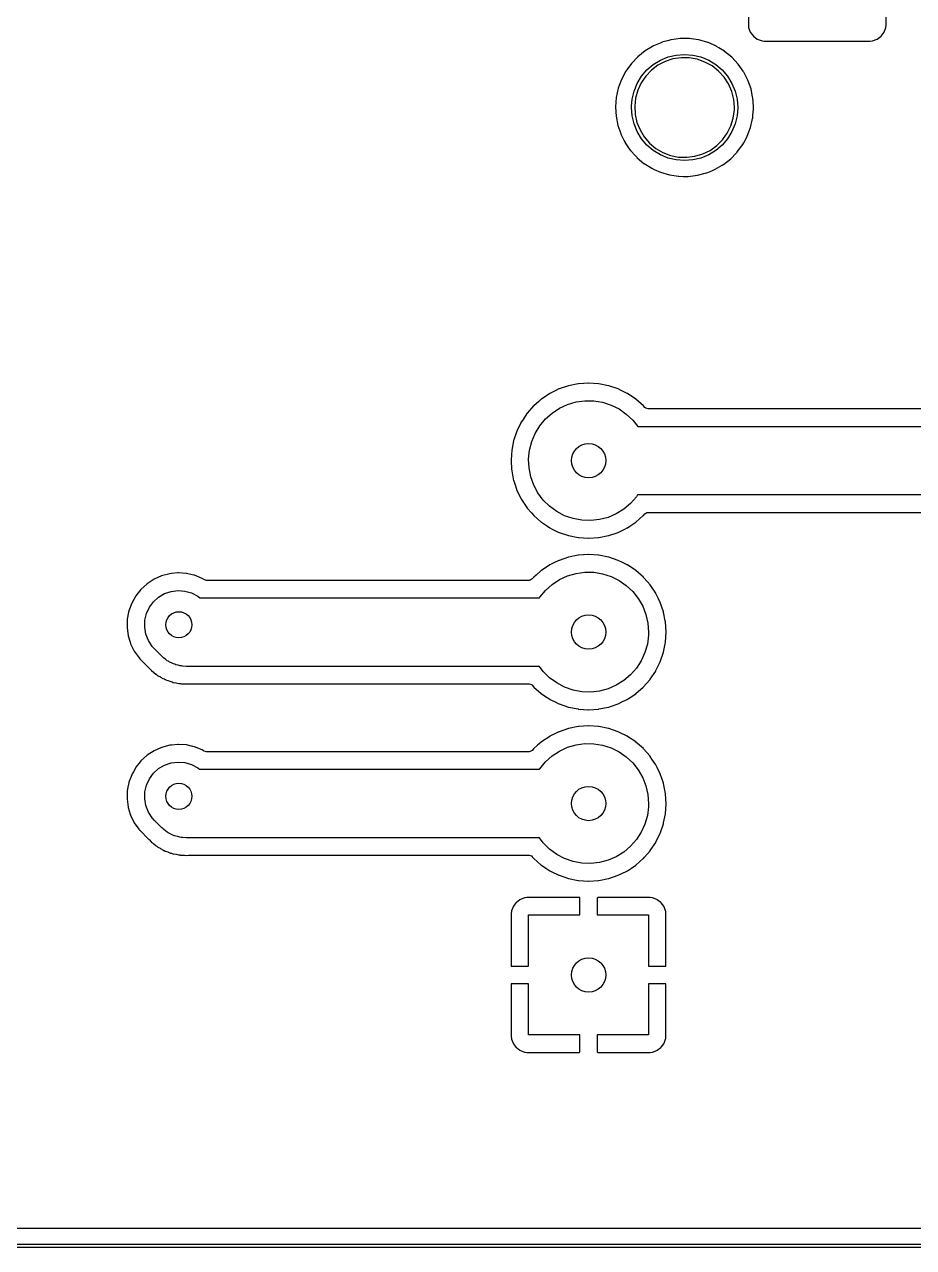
# Model space of a CAD drawing. Extents: x 71 to 221, y -163 to -63.
# Drawn here: x 96.59 to 122.53, y -163.05 to -127.38 of the extents above; entities that cross this region are included whole.
import ezdxf

# ---------------------------------------------------------------- set-up
doc = ezdxf.new("R2010")
doc.units = 0
doc.layers.add('BLACK', color=7, linetype='CONTINUOUS')

msp = doc.modelspace()

# ---------------------------------------------------------------- linework, layer by layer
at = {"layer": 'BLACK', "linetype": 'CONTINUOUS'}
for p, q in [((117.712, -125.598), (117.712, -127.402)), ((121.728, -127.402), (121.728, -125.598)), ((117.712, -127.402), (117.718, -127.464)), ((117.718, -127.464), (117.769, -127.601)), ((117.769, -127.601), (117.857, -127.717)), ((121.583, -127.717), (121.671, -127.601)), ((121.671, -127.601), (121.722, -127.464)), ((121.722, -127.464), (121.728, -127.402)), ((114.916, -128.018), (114.705, -128.145)), ((114.936, -128.006), (114.916, -128.018)), ((114.94, -128.005), (114.936, -128.006)), ((115.184, -127.9), (114.94, -128.005)), ((114.94, -128.005), (114.94, -128.005)), ((115.188, -127.899), (115.184, -127.9)), ((115.395, -127.842), (115.188, -127.899)), ((115.448, -127.828), (115.395, -127.842)), ((115.452, -127.827), (115.448, -127.828)), ((115.448, -127.828), (115.448, -127.828)), ((115.6, -127.807), (115.452, -127.827)), ((115.719, -127.791), (115.6, -127.807)), ((115.724, -127.791), (115.719, -127.791)), ((115.719, -127.791), (115.719, -127.791)), ((115.728, -127.791), (115.724, -127.791)), ((115.854, -127.791), (115.728, -127.791)), ((115.728, -127.791), (115.728, -127.791)), ((115.997, -127.792), (115.854, -127.791)), ((116.047, -127.799), (115.997, -127.792)), ((116.264, -127.83), (116.047, -127.799)), ((116.269, -127.831), (116.264, -127.83)), ((116.264, -127.83), (116.264, -127.83)), ((116.532, -127.906), (116.269, -127.831)), ((116.536, -127.908), (116.532, -127.906)), ((116.779, -128.014), (116.536, -127.908)), ((116.536, -127.908), (116.536, -127.908)), ((116.783, -128.016), (116.779, -128.014)), ((116.786, -128.018), (116.783, -128.016)), ((116.852, -128.058), (116.786, -128.018)), ((116.786, -128.018), (116.786, -128.018)), ((117.016, -128.159), (116.852, -128.058)), ((117.857, -127.717), (117.973, -127.805)), ((117.973, -127.805), (118.11, -127.856)), ((118.11, -127.856), (118.172, -127.862)), ((118.172, -127.862), (121.268, -127.862)), ((121.268, -127.862), (121.33, -127.856)), ((121.33, -127.856), (121.467, -127.805)), ((121.467, -127.805), (121.583, -127.717)), ((114.487, -128.318), (114.299, -128.517)), ((114.701, -128.147), (114.487, -128.318)), ((114.705, -128.145), (114.701, -128.147)), ((114.705, -128.145), (114.705, -128.145)), ((114.939, -128.546), (115.146, -128.419)), ((115.146, -128.419), (115.371, -128.326)), ((115.513, -128.385), (115.286, -128.459)), ((115.371, -128.326), (115.608, -128.269)), ((115.749, -128.349), (115.513, -128.385)), ((115.608, -128.269), (115.85, -128.25)), ((115.987, -128.351), (115.749, -128.349)), ((115.85, -128.25), (116.092, -128.269)), ((116.222, -128.393), (115.987, -128.351)), ((116.092, -128.269), (116.329, -128.326)), ((116.446, -128.473), (116.222, -128.393)), ((116.329, -128.326), (116.554, -128.419)), ((116.554, -128.419), (116.761, -128.546)), ((117.02, -128.162), (117.016, -128.159)), ((117.225, -128.33), (117.02, -128.162)), ((117.228, -128.332), (117.225, -128.33)), ((117.225, -128.33), (117.225, -128.33)), ((117.415, -128.533), (117.228, -128.332)), ((114.139, -128.739), (114.011, -128.981)), ((114.299, -128.517), (114.139, -128.739)), ((114.596, -128.889), (114.754, -128.704)), ((114.884, -128.712), (114.719, -128.884)), ((114.754, -128.704), (114.939, -128.546)), ((115.075, -128.569), (114.884, -128.712)), ((115.286, -128.459), (115.075, -128.569)), ((116.655, -128.588), (116.446, -128.473)), ((116.842, -128.736), (116.655, -128.588)), ((116.761, -128.546), (116.946, -128.704)), ((117.003, -128.912), (116.842, -128.736)), ((116.946, -128.704), (117.104, -128.889)), ((117.417, -128.537), (117.415, -128.533)), ((117.562, -128.743), (117.417, -128.537)), ((117.572, -128.757), (117.562, -128.743)), ((117.574, -128.761), (117.572, -128.757)), ((117.581, -128.774), (117.574, -128.761)), ((117.574, -128.761), (117.574, -128.761)), ((117.698, -129), (117.581, -128.774)), ((114.009, -128.985), (113.946, -129.159)), ((114.011, -128.981), (114.009, -128.985)), ((114.009, -128.985), (114.009, -128.985)), ((114.376, -129.321), (114.469, -129.096)), ((114.469, -129.096), (114.596, -128.889)), ((114.585, -129.081), (114.485, -129.298)), ((114.719, -128.884), (114.585, -129.081)), ((117.132, -129.112), (117.003, -128.912)), ((117.104, -128.889), (117.231, -129.096)), ((117.227, -129.331), (117.132, -129.112)), ((117.231, -129.096), (117.324, -129.321)), ((117.789, -129.259), (117.698, -129)), ((113.917, -129.238), (113.858, -129.506)), ((113.946, -129.159), (113.917, -129.238)), ((114.319, -129.558), (114.376, -129.321)), ((114.485, -129.298), (114.421, -129.527)), ((117.285, -129.562), (117.227, -129.331)), ((117.324, -129.321), (117.381, -129.558)), ((117.79, -129.263), (117.789, -129.259)), ((117.836, -129.485), (117.79, -129.263)), ((117.845, -129.527), (117.836, -129.485)), ((113.858, -129.506), (113.837, -129.779)), ((113.837, -129.779), (113.837, -129.786)), ((113.837, -129.786), (113.853, -130.052)), ((114.3, -129.8), (114.303, -129.764)), ((114.319, -130.042), (114.3, -129.8)), ((114.303, -129.764), (114.319, -129.558)), ((114.421, -129.527), (114.395, -129.764)), ((114.395, -129.764), (114.409, -130.002)), ((117.305, -129.8), (117.285, -129.562)), ((117.303, -129.871), (117.305, -129.8)), ((117.381, -129.558), (117.4, -129.8)), ((117.4, -129.8), (117.381, -130.042)), ((117.845, -129.531), (117.845, -129.527)), ((117.851, -129.616), (117.845, -129.531)), ((117.845, -129.531), (117.845, -129.531)), ((117.847, -130.02), (117.863, -129.845)), ((117.863, -129.8), (117.851, -129.616)), ((117.863, -129.842), (117.863, -129.8)), ((117.863, -129.845), (117.863, -129.842)), ((117.863, -129.845), (117.863, -129.845)), ((113.853, -130.052), (113.905, -130.321)), ((114.376, -130.279), (114.319, -130.042)), ((114.409, -130.002), (114.462, -130.235)), ((117.203, -130.336), (117.272, -130.107)), ((117.272, -130.107), (117.303, -129.871)), ((117.381, -130.042), (117.324, -130.279)), ((117.777, -130.382), (117.825, -130.171)), ((117.825, -130.171), (117.837, -130.119)), ((117.837, -130.119), (117.838, -130.115)), ((117.837, -130.119), (117.837, -130.119)), ((117.838, -130.115), (117.847, -130.02)), ((113.905, -130.321), (113.907, -130.325)), ((113.907, -130.325), (113.907, -130.325)), ((113.907, -130.325), (113.987, -130.559)), ((113.987, -130.559), (113.994, -130.58)), ((114.469, -130.504), (114.376, -130.279)), ((114.462, -130.235), (114.551, -130.456)), ((114.596, -130.711), (114.469, -130.504)), ((114.551, -130.456), (114.676, -130.659)), ((116.958, -130.743), (117.097, -130.549)), ((117.097, -130.549), (117.203, -130.336)), ((117.231, -130.504), (117.104, -130.711)), ((117.324, -130.279), (117.231, -130.504)), ((117.68, -130.638), (117.777, -130.382)), ((113.994, -130.58), (114.042, -130.675)), ((114.042, -130.675), (114.093, -130.776)), ((114.093, -130.776), (114.117, -130.825)), ((114.117, -130.825), (114.12, -130.828)), ((114.12, -130.828), (114.12, -130.828)), ((114.12, -130.828), (114.238, -131.001)), ((114.754, -130.896), (114.596, -130.711)), ((114.676, -130.659), (114.832, -130.84)), ((114.939, -131.054), (114.754, -130.896)), ((114.832, -130.84), (115.015, -130.992)), ((116.595, -131.05), (116.789, -130.911)), ((116.946, -130.896), (116.761, -131.054)), ((116.789, -130.911), (116.958, -130.743)), ((117.104, -130.711), (116.946, -130.896)), ((117.39, -131.096), (117.547, -130.882)), ((117.547, -130.882), (117.55, -130.879)), ((117.55, -130.879), (117.577, -130.828)), ((117.577, -130.828), (117.678, -130.642)), ((117.678, -130.642), (117.68, -130.638)), ((117.678, -130.642), (117.678, -130.642)), ((114.238, -131.001), (114.272, -131.05)), ((114.272, -131.05), (114.275, -131.054)), ((114.275, -131.054), (114.275, -131.054)), ((114.275, -131.054), (114.418, -131.211)), ((114.418, -131.211), (114.457, -131.253)), ((114.457, -131.253), (114.46, -131.256)), ((114.46, -131.256), (114.46, -131.256)), ((114.46, -131.256), (114.539, -131.322)), ((115.146, -131.181), (114.939, -131.054)), ((115.015, -130.992), (115.221, -131.112)), ((115.371, -131.274), (115.146, -131.181)), ((115.221, -131.112), (115.444, -131.197)), ((115.444, -131.197), (115.678, -131.245)), ((115.678, -131.245), (115.916, -131.253)), ((115.916, -131.253), (116.153, -131.223)), ((116.153, -131.223), (116.381, -131.155)), ((116.554, -131.181), (116.329, -131.274)), ((116.381, -131.155), (116.595, -131.05)), ((116.761, -131.054), (116.554, -131.181)), ((117.2, -131.293), (117.357, -131.131)), ((117.357, -131.131), (117.388, -131.099)), ((117.388, -131.099), (117.39, -131.096)), ((117.39, -131.096), (117.39, -131.096)), ((114.539, -131.322), (114.667, -131.429)), ((114.667, -131.429), (114.67, -131.431)), ((114.67, -131.431), (114.895, -131.572)), ((114.895, -131.572), (114.895, -131.572)), ((114.895, -131.572), (114.899, -131.574)), ((114.899, -131.574), (114.967, -131.605)), ((114.967, -131.605), (115.144, -131.685)), ((115.608, -131.331), (115.371, -131.274)), ((115.85, -131.35), (115.608, -131.331)), ((116.092, -131.331), (115.85, -131.35)), ((116.329, -131.274), (116.092, -131.331)), ((116.65, -131.643), (116.745, -131.603)), ((116.745, -131.603), (116.951, -131.483)), ((116.951, -131.483), (116.978, -131.467)), ((116.978, -131.467), (116.982, -131.465)), ((116.978, -131.467), (116.978, -131.467)), ((116.982, -131.465), (117.197, -131.296)), ((117.197, -131.296), (117.2, -131.293)), ((115.144, -131.685), (115.144, -131.685)), ((115.144, -131.685), (115.148, -131.687)), ((115.148, -131.687), (115.152, -131.688)), ((115.152, -131.688), (115.152, -131.688)), ((115.152, -131.688), (115.407, -131.763)), ((115.407, -131.763), (115.407, -131.763)), ((115.407, -131.763), (115.411, -131.765)), ((115.411, -131.765), (115.415, -131.765)), ((115.415, -131.765), (115.415, -131.765)), ((115.415, -131.765), (115.677, -131.805)), ((115.677, -131.805), (115.677, -131.805)), ((115.677, -131.805), (115.682, -131.806)), ((115.682, -131.806), (115.821, -131.808)), ((115.821, -131.808), (115.951, -131.81)), ((115.951, -131.81), (115.951, -131.81)), ((115.951, -131.81), (115.955, -131.81)), ((115.955, -131.81), (116.227, -131.778)), ((116.227, -131.778), (116.492, -131.708)), ((116.492, -131.708), (116.496, -131.706)), ((116.496, -131.706), (116.65, -131.643)), ((116.496, -131.706), (116.496, -131.706)), ((112.184, -138.009), (112.097, -138.052)), ((112.188, -138.008), (112.184, -138.009)), ((112.46, -137.915), (112.188, -138.008)), ((112.464, -137.914), (112.46, -137.915)), ((112.46, -137.915), (112.46, -137.915)), ((112.468, -137.913), (112.464, -137.914)), ((112.751, -137.857), (112.468, -137.913)), ((112.468, -137.913), (112.468, -137.913)), ((112.755, -137.856), (112.751, -137.857)), ((112.751, -137.857), (112.751, -137.857)), ((112.759, -137.856), (112.755, -137.856)), ((113.046, -137.837), (112.759, -137.856)), ((112.759, -137.856), (112.759, -137.856)), ((113.05, -137.837), (113.046, -137.837)), ((113.054, -137.837), (113.05, -137.837)), ((113.341, -137.856), (113.054, -137.837)), ((113.345, -137.856), (113.341, -137.856)), ((113.341, -137.856), (113.341, -137.856)), ((113.349, -137.857), (113.345, -137.856)), ((113.632, -137.913), (113.349, -137.857)), ((113.349, -137.857), (113.349, -137.857)), ((113.636, -137.914), (113.632, -137.913)), ((113.632, -137.913), (113.632, -137.913)), ((113.64, -137.915), (113.636, -137.914)), ((113.912, -138.008), (113.64, -137.915)), ((113.64, -137.915), (113.64, -137.915)), ((113.916, -138.009), (113.912, -138.008)), ((114.003, -138.052), (113.916, -138.009)), ((111.596, -138.371), (111.45, -138.5)), ((111.669, -138.307), (111.596, -138.371)), ((111.672, -138.304), (111.669, -138.307)), ((111.669, -138.307), (111.669, -138.307)), ((111.676, -138.302), (111.672, -138.304)), ((111.915, -138.142), (111.676, -138.302)), ((111.676, -138.302), (111.676, -138.302)), ((111.918, -138.14), (111.915, -138.142)), ((111.922, -138.138), (111.918, -138.14)), ((112.097, -138.052), (111.922, -138.138)), ((111.922, -138.138), (111.922, -138.138)), ((112.437, -138.461), (112.686, -138.388)), ((112.686, -138.388), (112.943, -138.353)), ((112.943, -138.353), (113.203, -138.357)), ((113.203, -138.357), (113.459, -138.398)), ((113.459, -138.398), (113.706, -138.477)), ((114.178, -138.138), (114.003, -138.052)), ((114.182, -138.14), (114.178, -138.138)), ((114.178, -138.138), (114.178, -138.138)), ((114.185, -138.142), (114.182, -138.14)), ((114.424, -138.302), (114.185, -138.142)), ((114.428, -138.304), (114.424, -138.302)), ((114.424, -138.302), (114.424, -138.302)), ((114.431, -138.307), (114.428, -138.304)), ((114.504, -138.371), (114.431, -138.307)), ((114.431, -138.307), (114.431, -138.307)), ((114.65, -138.5), (114.504, -138.371)), ((111.252, -138.726), (111.137, -138.898)), ((111.254, -138.722), (111.252, -138.726)), ((111.252, -138.726), (111.252, -138.726)), ((111.257, -138.719), (111.254, -138.722)), ((111.447, -138.503), (111.257, -138.719)), ((111.257, -138.719), (111.257, -138.719)), ((111.45, -138.5), (111.447, -138.503)), ((111.791, -138.884), (111.985, -138.712)), ((111.985, -138.712), (112.202, -138.569)), ((112.202, -138.569), (112.437, -138.461)), ((113.706, -138.477), (113.938, -138.592)), ((113.938, -138.592), (114.151, -138.74)), ((114.151, -138.74), (114.34, -138.918)), ((114.653, -138.503), (114.65, -138.5)), ((114.693, -138.549), (114.653, -138.503)), ((114.653, -138.503), (114.653, -138.503)), ((114.72, -138.571), (114.693, -138.549)), ((114.788, -138.591), (114.72, -138.571)), ((123.743, -138.591), (114.788, -138.591)), ((111.06, -139.028), (110.959, -139.234)), ((111.088, -138.972), (111.06, -139.028)), ((111.09, -138.968), (111.088, -138.972)), ((111.088, -138.972), (111.088, -138.972)), ((111.137, -138.898), (111.09, -138.968)), ((111.491, -139.306), (111.625, -139.084)), ((111.625, -139.084), (111.791, -138.884)), ((114.34, -138.918), (114.484, -139.1)), ((114.484, -139.1), (123.847, -139.1)), ((110.958, -139.238), (110.871, -139.492)), ((110.959, -139.234), (110.958, -139.238)), ((110.958, -139.238), (110.958, -139.238)), ((111.39, -139.545), (111.491, -139.306)), ((110.806, -139.809), (110.799, -139.908)), ((110.82, -139.733), (110.806, -139.805)), ((110.806, -139.805), (110.806, -139.809)), ((110.806, -139.809), (110.806, -139.809)), ((110.863, -139.518), (110.82, -139.733)), ((110.864, -139.514), (110.863, -139.518)), ((110.863, -139.518), (110.863, -139.518)), ((110.871, -139.492), (110.864, -139.514)), ((111.301, -140.054), (111.327, -139.796)), ((111.327, -139.796), (111.39, -139.545)), ((110.799, -139.908), (110.787, -140.1)), ((110.787, -140.1), (110.787, -140.104)), ((110.787, -140.104), (110.803, -140.353)), ((111.313, -140.313), (111.301, -140.054)), ((110.803, -140.353), (110.806, -140.395)), ((110.806, -140.395), (110.807, -140.399)), ((110.807, -140.399), (110.807, -140.399)), ((110.807, -140.399), (110.852, -140.627)), ((111.364, -140.568), (111.313, -140.313)), ((110.852, -140.627), (110.864, -140.686)), ((110.864, -140.686), (110.865, -140.69)), ((110.865, -140.69), (110.865, -140.69)), ((110.865, -140.69), (110.915, -140.837)), ((110.915, -140.837), (110.959, -140.966)), ((111.451, -140.812), (111.364, -140.568)), ((111.574, -141.04), (111.451, -140.812)), ((110.959, -140.966), (110.961, -140.97)), ((110.961, -140.97), (111.081, -141.213)), ((111.081, -141.213), (111.09, -141.232)), ((111.09, -141.232), (111.092, -141.235)), ((111.092, -141.235), (111.247, -141.467)), ((111.729, -141.248), (111.574, -141.04)), ((111.913, -141.431), (111.729, -141.248)), ((114.448, -141.153), (114.277, -141.348)), ((114.482, -141.1), (114.448, -141.153)), ((124.1, -141.1), (114.482, -141.1)), ((111.247, -141.467), (111.254, -141.478)), ((111.254, -141.478), (111.257, -141.481)), ((111.257, -141.481), (111.257, -141.481)), ((111.257, -141.481), (111.38, -141.621)), ((112.123, -141.584), (111.913, -141.431)), ((112.352, -141.705), (112.123, -141.584)), ((114.079, -141.516), (113.858, -141.652)), ((114.277, -141.348), (114.079, -141.516)), ((114.693, -141.651), (114.753, -141.613)), ((114.753, -141.613), (114.788, -141.608)), ((114.788, -141.608), (124.076, -141.608)), ((111.38, -141.621), (111.45, -141.7)), ((111.45, -141.7), (111.453, -141.703)), ((111.453, -141.703), (111.669, -141.893)), ((111.669, -141.893), (111.669, -141.893)), ((111.669, -141.893), (111.672, -141.896)), ((111.672, -141.896), (111.676, -141.898)), ((111.676, -141.898), (111.676, -141.898)), ((111.676, -141.898), (111.848, -142.013)), ((112.597, -141.79), (112.352, -141.705)), ((112.852, -141.839), (112.597, -141.79)), ((113.111, -141.849), (112.852, -141.839)), ((113.369, -141.821), (113.111, -141.849)), ((113.62, -141.755), (113.369, -141.821)), ((113.858, -141.652), (113.62, -141.755)), ((114.252, -142.013), (114.424, -141.898)), ((114.424, -141.898), (114.428, -141.896)), ((114.424, -141.898), (114.424, -141.898)), ((114.428, -141.896), (114.431, -141.893)), ((114.431, -141.893), (114.647, -141.703)), ((114.431, -141.893), (114.431, -141.893)), ((114.647, -141.703), (114.65, -141.7)), ((114.65, -141.7), (114.653, -141.697)), ((114.653, -141.697), (114.693, -141.651)), ((114.653, -141.697), (114.653, -141.697)), ((111.848, -142.013), (111.918, -142.06)), ((111.918, -142.06), (111.922, -142.062)), ((111.922, -142.062), (111.922, -142.062)), ((111.922, -142.062), (111.991, -142.096)), ((111.991, -142.096), (112.184, -142.191)), ((112.184, -142.191), (112.188, -142.192)), ((112.188, -142.192), (112.188, -142.192)), ((112.188, -142.192), (112.46, -142.285)), ((112.46, -142.285), (112.46, -142.285)), ((112.46, -142.285), (112.464, -142.286)), ((112.464, -142.286), (112.468, -142.287)), ((112.468, -142.287), (112.468, -142.287)), ((112.468, -142.287), (112.751, -142.343)), ((113.349, -142.343), (113.632, -142.287)), ((113.632, -142.287), (113.636, -142.286)), ((113.632, -142.287), (113.632, -142.287)), ((113.636, -142.286), (113.64, -142.285)), ((113.64, -142.285), (113.912, -142.192)), ((113.64, -142.285), (113.64, -142.285)), ((113.912, -142.192), (113.916, -142.191)), ((113.912, -142.192), (113.912, -142.192)), ((113.916, -142.191), (114.109, -142.096)), ((114.109, -142.096), (114.178, -142.062)), ((114.178, -142.062), (114.182, -142.06)), ((114.178, -142.062), (114.178, -142.062)), ((114.182, -142.06), (114.252, -142.013)), ((112.751, -142.343), (112.751, -142.343)), ((112.751, -142.343), (112.755, -142.344)), ((112.755, -142.344), (112.759, -142.344)), ((112.759, -142.344), (112.759, -142.344)), ((112.759, -142.344), (113.046, -142.363)), ((113.046, -142.363), (113.05, -142.363)), ((113.05, -142.363), (113.054, -142.363)), ((113.054, -142.363), (113.341, -142.344)), ((113.341, -142.344), (113.341, -142.344)), ((113.341, -142.344), (113.345, -142.344)), ((113.345, -142.344), (113.349, -142.343)), ((113.349, -142.343), (113.349, -142.343)), ((112.184, -143.009), (112.058, -143.071)), ((112.188, -143.008), (112.184, -143.009)), ((112.46, -142.915), (112.188, -143.008)), ((112.464, -142.914), (112.46, -142.915)), ((112.46, -142.915), (112.46, -142.915)), ((112.468, -142.913), (112.464, -142.914)), ((112.751, -142.857), (112.468, -142.913)), ((112.468, -142.913), (112.468, -142.913)), ((112.755, -142.856), (112.751, -142.857)), ((112.751, -142.857), (112.751, -142.857)), ((112.759, -142.856), (112.755, -142.856)), ((113.046, -142.837), (112.759, -142.856)), ((112.759, -142.856), (112.759, -142.856)), ((113.05, -142.837), (113.046, -142.837)), ((113.054, -142.837), (113.05, -142.837)), ((113.341, -142.856), (113.054, -142.837)), ((113.345, -142.856), (113.341, -142.856)), ((113.341, -142.856), (113.341, -142.856)), ((113.349, -142.857), (113.345, -142.856)), ((113.632, -142.913), (113.349, -142.857)), ((113.349, -142.857), (113.349, -142.857)), ((113.636, -142.914), (113.632, -142.913)), ((113.632, -142.913), (113.632, -142.913)), ((113.64, -142.915), (113.636, -142.914)), ((113.912, -143.008), (113.64, -142.915)), ((113.64, -142.915), (113.64, -142.915)), ((113.916, -143.009), (113.912, -143.008)), ((114.042, -143.071), (113.916, -143.009)), ((100.828, -143.397), (100.593, -143.459)), ((100.833, -143.396), (100.828, -143.397)), ((100.882, -143.391), (100.833, -143.396)), ((100.833, -143.396), (100.833, -143.396)), ((101.07, -143.373), (100.882, -143.391)), ((101.086, -143.374), (101.07, -143.373)), ((101.307, -143.388), (101.086, -143.374)), ((101.312, -143.388), (101.307, -143.388)), ((101.307, -143.388), (101.307, -143.388)), ((101.317, -143.389), (101.312, -143.388)), ((101.487, -143.428), (101.317, -143.389)), ((101.317, -143.389), (101.317, -143.389)), ((111.669, -143.307), (111.52, -143.437)), ((111.672, -143.304), (111.669, -143.307)), ((111.669, -143.307), (111.669, -143.307)), ((111.676, -143.302), (111.672, -143.304)), ((111.915, -143.142), (111.676, -143.302)), ((111.676, -143.302), (111.676, -143.302)), ((111.918, -143.14), (111.915, -143.142)), ((111.922, -143.138), (111.918, -143.14)), ((112.058, -143.071), (111.922, -143.138)), ((111.922, -143.138), (111.922, -143.138)), ((112.437, -143.461), (112.686, -143.388)), ((112.686, -143.388), (112.943, -143.353)), ((112.943, -143.353), (113.203, -143.357)), ((113.203, -143.357), (113.459, -143.398)), ((113.459, -143.398), (113.706, -143.477)), ((114.178, -143.138), (114.042, -143.071)), ((114.182, -143.14), (114.178, -143.138)), ((114.178, -143.138), (114.178, -143.138)), ((114.185, -143.142), (114.182, -143.14)), ((114.424, -143.302), (114.185, -143.142)), ((114.428, -143.304), (114.424, -143.302)), ((114.424, -143.302), (114.424, -143.302)), ((114.431, -143.307), (114.428, -143.304)), ((114.58, -143.437), (114.431, -143.307)), ((114.431, -143.307), (114.431, -143.307)), ((100.168, -143.69), (99.9892, -143.854)), ((100.372, -143.557), (100.168, -143.69)), ((100.593, -143.459), (100.372, -143.557)), ((101.549, -143.442), (101.487, -143.428)), ((101.774, -143.533), (101.549, -143.442)), ((101.778, -143.536), (101.774, -143.533)), ((101.84, -143.573), (101.778, -143.536)), ((101.905, -143.591), (101.84, -143.573)), ((111.312, -143.591), (101.905, -143.591)), ((111.347, -143.587), (111.312, -143.591)), ((111.407, -143.549), (111.347, -143.587)), ((111.447, -143.503), (111.407, -143.549)), ((111.45, -143.5), (111.447, -143.503)), ((111.447, -143.503), (111.447, -143.503)), ((111.52, -143.437), (111.45, -143.5)), ((111.791, -143.884), (111.985, -143.712)), ((111.985, -143.712), (112.202, -143.569)), ((112.202, -143.569), (112.437, -143.461)), ((113.706, -143.477), (113.938, -143.592)), ((113.938, -143.592), (114.151, -143.74)), ((114.151, -143.74), (114.34, -143.918)), ((114.65, -143.5), (114.58, -143.437)), ((114.653, -143.503), (114.65, -143.5)), ((114.77, -143.636), (114.653, -143.503)), ((114.843, -143.719), (114.77, -143.636)), ((114.846, -143.722), (114.843, -143.719)), ((114.843, -143.719), (114.843, -143.719)), ((115.01, -143.968), (114.846, -143.722)), ((99.8384, -144.044), (99.72, -144.256)), ((99.8415, -144.04), (99.8384, -144.044)), ((99.9121, -143.951), (99.8415, -144.04)), ((99.8415, -144.04), (99.8415, -144.04)), ((99.9892, -143.854), (99.9121, -143.951)), ((100.355, -144.214), (100.505, -144.079)), ((100.505, -144.079), (100.68, -143.977)), ((100.68, -143.977), (100.871, -143.912)), ((100.871, -143.912), (101.072, -143.886)), ((101.072, -143.886), (101.273, -143.902)), ((101.273, -143.902), (101.467, -143.958)), ((101.467, -143.958), (101.646, -144.051)), ((101.646, -144.051), (101.706, -144.1)), ((101.706, -144.1), (111.615, -144.1)), ((111.615, -144.1), (111.625, -144.084)), ((111.625, -144.084), (111.791, -143.884)), ((114.34, -143.918), (114.501, -144.121)), ((115.012, -143.972), (115.01, -143.968)), ((115.079, -144.108), (115.012, -143.972)), ((115.012, -143.972), (115.012, -143.972)), ((115.141, -144.234), (115.079, -144.108)), ((99.72, -144.256), (99.6369, -144.484)), ((100.15, -144.561), (100.235, -144.377)), ((100.235, -144.377), (100.355, -144.214)), ((114.501, -144.121), (114.63, -144.347)), ((114.63, -144.347), (114.724, -144.588)), ((115.142, -144.238), (115.141, -144.234)), ((115.224, -144.48), (115.142, -144.238)), ((115.142, -144.238), (115.142, -144.238)), ((99.5914, -144.723), (99.5847, -144.965)), ((99.6305, -144.518), (99.5914, -144.723)), ((99.636, -144.489), (99.6305, -144.518)), ((99.6369, -144.484), (99.636, -144.489)), ((99.636, -144.489), (99.636, -144.489)), ((100.099, -144.959), (100.104, -144.757)), ((100.104, -144.757), (100.15, -144.561)), ((114.724, -144.588), (114.781, -144.841)), ((115.236, -144.514), (115.224, -144.48)), ((115.237, -144.518), (115.236, -144.514)), ((115.287, -144.768), (115.237, -144.518)), ((115.237, -144.518), (115.237, -144.518)), ((115.294, -144.805), (115.287, -144.768)), ((115.313, -145.1), (115.294, -144.805)), ((99.5847, -144.965), (99.6168, -145.206)), ((100.134, -145.158), (100.099, -144.959)), ((100.208, -145.346), (100.134, -145.158)), ((114.781, -144.841), (114.8, -145.1)), ((114.8, -145.1), (114.798, -145.192)), ((115.294, -145.395), (115.313, -145.1)), ((99.6168, -145.206), (99.6182, -145.211)), ((99.6182, -145.211), (99.6182, -145.211)), ((99.6182, -145.211), (99.6737, -145.394)), ((99.6737, -145.394), (99.6869, -145.438)), ((99.6869, -145.438), (99.7933, -145.657)), ((100.319, -145.516), (100.208, -145.346)), ((100.389, -145.593), (100.319, -145.516)), ((114.765, -145.449), (114.694, -145.699)), ((114.798, -145.192), (114.765, -145.449)), ((115.236, -145.686), (115.285, -145.443)), ((115.285, -145.443), (115.293, -145.399)), ((115.293, -145.399), (115.294, -145.395)), ((115.293, -145.399), (115.293, -145.399)), ((99.7933, -145.657), (99.9333, -145.855)), ((99.9333, -145.855), (99.9529, -145.876)), ((99.9529, -145.876), (100.226, -146.15)), ((100.603, -145.807), (100.389, -145.593)), ((100.631, -145.83), (100.603, -145.807)), ((100.656, -145.857), (100.631, -145.83)), ((100.709, -145.894), (100.656, -145.857)), ((100.759, -145.935), (100.709, -145.894)), ((114.694, -145.699), (114.588, -145.935)), ((115.141, -145.966), (115.236, -145.686)), ((100.226, -146.15), (100.229, -146.152)), ((100.229, -146.152), (100.297, -146.225)), ((100.297, -146.225), (100.36, -146.272)), ((100.792, -145.952), (100.759, -145.935)), ((100.822, -145.973), (100.792, -145.952)), ((100.881, -145.999), (100.822, -145.973)), ((100.938, -146.028), (100.881, -145.999)), ((100.974, -146.039), (100.938, -146.028)), ((101.007, -146.053), (100.974, -146.039)), ((101.071, -146.066), (101.007, -146.053)), ((101.133, -146.084), (101.071, -146.066)), ((101.169, -146.087), (101.133, -146.084)), ((101.205, -146.095), (101.169, -146.087)), ((101.31, -146.1), (101.205, -146.095)), ((111.619, -146.1), (101.31, -146.1)), ((111.729, -146.248), (111.619, -146.1)), ((111.913, -146.431), (111.729, -146.248)), ((114.448, -146.153), (114.277, -146.348)), ((114.588, -145.935), (114.448, -146.153)), ((114.85, -146.471), (115.008, -146.235)), ((115.008, -146.235), (115.01, -146.232)), ((115.01, -146.232), (115.015, -146.221)), ((115.015, -146.221), (115.139, -145.97)), ((115.139, -145.97), (115.141, -145.966)), ((100.36, -146.272), (100.365, -146.277)), ((100.365, -146.277), (100.425, -146.327)), ((100.425, -146.327), (100.429, -146.33)), ((100.429, -146.33), (100.429, -146.33)), ((100.429, -146.33), (100.453, -146.344)), ((100.453, -146.344), (100.464, -146.352)), ((100.464, -146.352), (100.49, -146.372)), ((100.49, -146.372), (100.494, -146.375)), ((100.494, -146.375), (100.494, -146.375)), ((100.494, -146.375), (100.559, -146.409)), ((100.559, -146.409), (100.565, -146.413)), ((100.565, -146.413), (100.632, -146.453)), ((100.632, -146.453), (100.663, -146.466)), ((100.663, -146.466), (100.675, -146.471)), ((100.675, -146.471), (100.704, -146.487)), ((100.704, -146.487), (100.709, -146.488)), ((100.709, -146.488), (100.709, -146.488)), ((100.709, -146.488), (100.778, -146.512)), ((100.778, -146.512), (100.784, -146.515)), ((100.784, -146.515), (100.835, -146.535)), ((100.835, -146.535), (100.857, -146.544)), ((100.857, -146.544), (100.862, -146.545)), ((100.862, -146.545), (100.862, -146.545)), ((100.862, -146.545), (100.889, -146.551)), ((100.889, -146.551), (100.902, -146.555)), ((100.902, -146.555), (100.933, -146.566)), ((100.933, -146.566), (101.011, -146.579)), ((101.011, -146.579), (101.017, -146.581)), ((101.017, -146.581), (101.094, -146.598)), ((101.094, -146.598), (101.127, -146.6)), ((101.127, -146.6), (101.14, -146.602)), ((101.14, -146.602), (101.173, -146.607)), ((101.173, -146.607), (101.177, -146.607)), ((101.177, -146.607), (101.177, -146.607)), ((101.177, -146.607), (101.2, -146.608)), ((101.2, -146.608), (101.2, -146.608)), ((101.2, -146.608), (101.202, -146.608)), ((101.202, -146.608), (101.258, -146.608)), ((101.258, -146.608), (101.266, -146.609)), ((101.266, -146.609), (101.336, -146.613)), ((101.336, -146.613), (101.378, -146.609)), ((101.378, -146.609), (101.39, -146.608)), ((101.39, -146.608), (111.312, -146.608)), ((111.312, -146.608), (111.38, -146.629)), ((112.123, -146.584), (111.913, -146.431)), ((112.352, -146.705), (112.123, -146.584)), ((114.079, -146.516), (113.858, -146.652)), ((114.277, -146.348), (114.079, -146.516)), ((114.727, -146.613), (114.843, -146.481)), ((114.843, -146.481), (114.846, -146.478)), ((114.843, -146.481), (114.843, -146.481)), ((114.846, -146.478), (114.85, -146.471)), ((111.38, -146.629), (111.407, -146.651)), ((111.407, -146.651), (111.447, -146.697)), ((111.447, -146.697), (111.447, -146.697)), ((111.447, -146.697), (111.45, -146.7)), ((111.45, -146.7), (111.453, -146.703)), ((111.453, -146.703), (111.669, -146.893)), ((111.669, -146.893), (111.669, -146.893)), ((111.669, -146.893), (111.672, -146.896)), ((111.672, -146.896), (111.676, -146.898)), ((111.676, -146.898), (111.676, -146.898)), ((111.676, -146.898), (111.839, -147.007)), ((112.597, -146.79), (112.352, -146.705)), ((112.852, -146.839), (112.597, -146.79)), ((113.111, -146.849), (112.852, -146.839)), ((113.369, -146.821), (113.111, -146.849)), ((113.62, -146.755), (113.369, -146.821)), ((113.858, -146.652), (113.62, -146.755)), ((114.261, -147.007), (114.424, -146.898)), ((114.424, -146.898), (114.428, -146.896)), ((114.424, -146.898), (114.424, -146.898)), ((114.428, -146.896), (114.431, -146.893)), ((114.431, -146.893), (114.647, -146.703)), ((114.431, -146.893), (114.431, -146.893)), ((114.647, -146.703), (114.65, -146.7)), ((114.65, -146.7), (114.727, -146.613)), ((111.839, -147.007), (111.918, -147.06)), ((111.918, -147.06), (111.922, -147.062)), ((111.922, -147.062), (111.922, -147.062)), ((111.922, -147.062), (112.058, -147.129)), ((112.058, -147.129), (112.184, -147.191)), ((112.184, -147.191), (112.188, -147.192)), ((112.188, -147.192), (112.188, -147.192)), ((112.188, -147.192), (112.46, -147.285)), ((112.46, -147.285), (112.46, -147.285)), ((112.46, -147.285), (112.464, -147.286)), ((112.464, -147.286), (112.468, -147.287)), ((112.468, -147.287), (112.468, -147.287)), ((112.468, -147.287), (112.751, -147.343)), ((113.349, -147.343), (113.632, -147.287)), ((113.632, -147.287), (113.636, -147.286)), ((113.632, -147.287), (113.632, -147.287)), ((113.636, -147.286), (113.64, -147.285)), ((113.64, -147.285), (113.69, -147.268)), ((113.64, -147.285), (113.64, -147.285)), ((113.69, -147.268), (113.912, -147.192)), ((113.912, -147.192), (113.916, -147.191)), ((113.912, -147.192), (113.912, -147.192)), ((113.916, -147.191), (114.042, -147.129)), ((114.042, -147.129), (114.178, -147.062)), ((114.178, -147.062), (114.182, -147.06)), ((114.178, -147.062), (114.178, -147.062)), ((114.182, -147.06), (114.261, -147.007)), ((112.751, -147.343), (112.751, -147.343)), ((112.751, -147.343), (112.755, -147.344)), ((112.755, -147.344), (112.759, -147.344)), ((112.759, -147.344), (112.759, -147.344)), ((112.759, -147.344), (113.046, -147.363)), ((113.046, -147.363), (113.05, -147.363)), ((113.05, -147.363), (113.054, -147.363)), ((113.054, -147.363), (113.341, -147.344)), ((113.341, -147.344), (113.341, -147.344)), ((113.341, -147.344), (113.345, -147.344)), ((113.345, -147.344), (113.349, -147.343)), ((113.349, -147.343), (113.349, -147.343)), ((112.145, -148.028), (111.922, -148.138)), ((112.184, -148.009), (112.145, -148.028)), ((112.188, -148.008), (112.184, -148.009)), ((112.46, -147.915), (112.188, -148.008)), ((112.464, -147.914), (112.46, -147.915)), ((112.46, -147.915), (112.46, -147.915)), ((112.468, -147.913), (112.464, -147.914)), ((112.751, -147.857), (112.468, -147.913)), ((112.468, -147.913), (112.468, -147.913)), ((112.755, -147.856), (112.751, -147.857)), ((112.751, -147.857), (112.751, -147.857)), ((112.759, -147.856), (112.755, -147.856)), ((113.046, -147.837), (112.759, -147.856)), ((112.759, -147.856), (112.759, -147.856)), ((113.05, -147.837), (113.046, -147.837)), ((113.054, -147.837), (113.05, -147.837)), ((113.341, -147.856), (113.054, -147.837)), ((113.345, -147.856), (113.341, -147.856)), ((113.341, -147.856), (113.341, -147.856)), ((113.349, -147.857), (113.345, -147.856)), ((113.632, -147.913), (113.349, -147.857)), ((113.349, -147.857), (113.349, -147.857)), ((113.636, -147.914), (113.632, -147.913)), ((113.632, -147.913), (113.632, -147.913)), ((113.64, -147.915), (113.636, -147.914)), ((113.912, -148.008), (113.64, -147.915)), ((113.64, -147.915), (113.64, -147.915)), ((113.916, -148.009), (113.912, -148.008)), ((113.955, -148.028), (113.916, -148.009)), ((114.178, -148.138), (113.955, -148.028)), ((100.882, -148.395), (100.833, -148.4)), ((101.07, -148.377), (100.882, -148.395)), ((101.086, -148.378), (101.07, -148.377)), ((101.307, -148.392), (101.086, -148.378)), ((101.312, -148.392), (101.307, -148.392)), ((101.307, -148.392), (101.307, -148.392)), ((101.317, -148.393), (101.312, -148.392)), ((101.504, -148.436), (101.317, -148.393)), ((101.317, -148.393), (101.317, -148.393)), ((111.669, -148.307), (111.563, -148.4)), ((111.672, -148.304), (111.669, -148.307)), ((111.669, -148.307), (111.669, -148.307)), ((111.676, -148.302), (111.672, -148.304)), ((111.915, -148.142), (111.676, -148.302)), ((111.676, -148.302), (111.676, -148.302)), ((111.918, -148.14), (111.915, -148.142)), ((111.922, -148.138), (111.918, -148.14)), ((111.922, -148.138), (111.922, -148.138)), ((112.437, -148.461), (112.686, -148.388)), ((112.686, -148.388), (112.943, -148.353)), ((112.943, -148.353), (113.203, -148.357)), ((113.203, -148.357), (113.459, -148.398)), ((114.182, -148.14), (114.178, -148.138)), ((114.178, -148.138), (114.178, -148.138)), ((114.185, -148.142), (114.182, -148.14)), ((114.424, -148.302), (114.185, -148.142)), ((114.428, -148.304), (114.424, -148.302)), ((114.424, -148.302), (114.424, -148.302)), ((114.431, -148.307), (114.428, -148.304)), ((114.537, -148.4), (114.431, -148.307)), ((114.431, -148.307), (114.431, -148.307)), ((100.168, -148.694), (99.9892, -148.858)), ((100.372, -148.561), (100.168, -148.694)), ((100.593, -148.463), (100.372, -148.561)), ((100.828, -148.401), (100.593, -148.463)), ((100.833, -148.4), (100.828, -148.401)), ((100.833, -148.4), (100.833, -148.4)), ((101.549, -148.446), (101.504, -148.436)), ((101.774, -148.537), (101.549, -148.446)), ((101.819, -148.564), (101.774, -148.537)), ((101.834, -148.573), (101.819, -148.564)), ((101.899, -148.591), (101.834, -148.573)), ((111.312, -148.591), (101.899, -148.591)), ((111.347, -148.587), (111.312, -148.591)), ((111.407, -148.549), (111.347, -148.587)), ((111.447, -148.503), (111.407, -148.549)), ((111.45, -148.5), (111.447, -148.503)), ((111.447, -148.503), (111.447, -148.503)), ((111.563, -148.4), (111.45, -148.5)), ((111.791, -148.884), (111.985, -148.712)), ((111.985, -148.712), (112.202, -148.569)), ((112.202, -148.569), (112.437, -148.461)), ((113.459, -148.398), (113.706, -148.477)), ((113.706, -148.477), (113.938, -148.592)), ((113.938, -148.592), (114.151, -148.74)), ((114.151, -148.74), (114.34, -148.918)), ((114.65, -148.5), (114.537, -148.4)), ((114.653, -148.503), (114.65, -148.5)), ((114.655, -148.505), (114.653, -148.503)), ((114.843, -148.719), (114.655, -148.505)), ((114.846, -148.722), (114.843, -148.719)), ((114.843, -148.719), (114.843, -148.719)), ((114.848, -148.726), (114.846, -148.722)), ((114.9, -148.804), (114.848, -148.726)), ((114.848, -148.726), (114.848, -148.726)), ((99.8384, -149.048), (99.7686, -149.173)), ((99.8415, -149.044), (99.8384, -149.048)), ((99.9652, -148.888), (99.8415, -149.044)), ((99.8415, -149.044), (99.8415, -149.044)), ((99.9892, -148.858), (99.9652, -148.888)), ((100.355, -149.218), (100.505, -149.083)), ((100.505, -149.083), (100.68, -148.981)), ((100.68, -148.981), (100.871, -148.916)), ((100.871, -148.916), (101.072, -148.89)), ((101.072, -148.89), (101.273, -148.906)), ((101.273, -148.906), (101.467, -148.962)), ((101.467, -148.962), (101.646, -149.055)), ((101.646, -149.055), (101.701, -149.1)), ((101.701, -149.1), (111.615, -149.1)), ((111.615, -149.1), (111.625, -149.084)), ((111.625, -149.084), (111.791, -148.884)), ((114.34, -148.918), (114.501, -149.121)), ((115.01, -148.968), (114.9, -148.804)), ((115.012, -148.972), (115.01, -148.968)), ((115.053, -149.054), (115.012, -148.972)), ((115.012, -148.972), (115.012, -148.972)), ((115.141, -149.234), (115.053, -149.054)), ((99.6818, -149.365), (99.6399, -149.48)), ((99.72, -149.26), (99.6818, -149.365)), ((99.7366, -149.23), (99.72, -149.26)), ((99.7686, -149.173), (99.7366, -149.23)), ((100.15, -149.564), (100.235, -149.381)), ((100.235, -149.381), (100.355, -149.218)), ((114.501, -149.121), (114.63, -149.347)), ((114.63, -149.347), (114.724, -149.588)), ((115.142, -149.238), (115.141, -149.234)), ((115.235, -149.509), (115.142, -149.238)), ((115.142, -149.238), (115.142, -149.238)), ((99.5914, -149.727), (99.5847, -149.969)), ((99.6107, -149.626), (99.5914, -149.727)), ((99.636, -149.493), (99.6107, -149.626)), ((99.6369, -149.488), (99.636, -149.493)), ((99.636, -149.493), (99.636, -149.493)), ((99.6399, -149.48), (99.6369, -149.488)), ((100.099, -149.963), (100.104, -149.761)), ((100.104, -149.761), (100.15, -149.564)), ((114.724, -149.588), (114.781, -149.841)), ((115.236, -149.514), (115.235, -149.509)), ((115.237, -149.518), (115.236, -149.514)), ((115.286, -149.763), (115.237, -149.518)), ((115.237, -149.518), (115.237, -149.518)), ((115.294, -149.805), (115.286, -149.763)), ((115.294, -149.809), (115.294, -149.805)), ((115.305, -149.973), (115.294, -149.809)), ((115.294, -149.809), (115.294, -149.809)), ((99.5847, -149.969), (99.6168, -150.21)), ((100.134, -150.162), (100.099, -149.963)), ((100.208, -150.35), (100.134, -150.162)), ((114.781, -149.841), (114.8, -150.1)), ((114.8, -150.1), (114.798, -150.192)), ((115.302, -150.268), (115.313, -150.104)), ((115.313, -150.1), (115.305, -149.973)), ((115.313, -150.104), (115.313, -150.1)), ((99.6168, -150.21), (99.6182, -150.215)), ((99.6182, -150.215), (99.6182, -150.215)), ((99.6182, -150.215), (99.6775, -150.411)), ((99.6775, -150.411), (99.6869, -150.442)), ((99.6869, -150.442), (99.7933, -150.66)), ((100.319, -150.519), (100.208, -150.35)), ((100.389, -150.597), (100.319, -150.519)), ((114.765, -150.449), (114.694, -150.699)), ((114.798, -150.192), (114.765, -150.449)), ((115.24, -150.665), (115.293, -150.399)), ((115.293, -150.399), (115.294, -150.395)), ((115.293, -150.399), (115.293, -150.399)), ((115.294, -150.395), (115.302, -150.268)), ((99.7933, -150.66), (99.7963, -150.665)), ((99.7963, -150.665), (99.9271, -150.85)), ((99.9271, -150.85), (99.9333, -150.859)), ((99.9333, -150.859), (99.9359, -150.862)), ((99.9359, -150.862), (99.9463, -150.873)), ((99.9463, -150.873), (99.9529, -150.88)), ((99.9529, -150.88), (100.222, -151.15)), ((100.599, -150.807), (100.389, -150.597)), ((100.627, -150.83), (100.599, -150.807)), ((100.653, -150.857), (100.627, -150.83)), ((100.705, -150.894), (100.653, -150.857)), ((114.694, -150.699), (114.588, -150.935)), ((115.15, -150.941), (115.235, -150.69)), ((115.235, -150.69), (115.236, -150.686)), ((115.235, -150.69), (115.235, -150.69)), ((115.236, -150.686), (115.24, -150.665)), ((100.222, -151.15), (100.225, -151.152)), ((100.225, -151.152), (100.288, -151.219)), ((100.288, -151.219), (100.293, -151.225)), ((100.293, -151.225), (100.323, -151.248)), ((100.323, -151.248), (100.356, -151.272)), ((100.756, -150.935), (100.705, -150.894)), ((100.788, -150.952), (100.756, -150.935)), ((100.818, -150.973), (100.788, -150.952)), ((100.877, -150.999), (100.818, -150.973)), ((100.935, -151.028), (100.877, -150.999)), ((100.97, -151.039), (100.935, -151.028)), ((101.004, -151.053), (100.97, -151.039)), ((101.067, -151.066), (101.004, -151.053)), ((101.129, -151.084), (101.067, -151.066)), ((101.166, -151.087), (101.129, -151.084)), ((101.201, -151.095), (101.166, -151.087)), ((101.306, -151.1), (101.201, -151.095)), ((111.619, -151.1), (101.306, -151.1)), ((111.729, -151.248), (111.619, -151.1)), ((111.913, -151.431), (111.729, -151.248)), ((114.448, -151.153), (114.277, -151.348)), ((114.588, -150.935), (114.448, -151.153)), ((114.85, -151.471), (115.008, -151.235)), ((115.008, -151.235), (115.01, -151.232)), ((115.01, -151.232), (115.015, -151.221)), ((115.015, -151.221), (115.139, -150.97)), ((115.139, -150.97), (115.141, -150.966)), ((115.141, -150.966), (115.15, -150.941)), ((100.356, -151.272), (100.361, -151.277)), ((100.361, -151.277), (100.421, -151.327)), ((100.421, -151.327), (100.425, -151.33)), ((100.425, -151.33), (100.425, -151.33)), ((100.425, -151.33), (100.449, -151.344)), ((100.449, -151.344), (100.46, -151.352)), ((100.46, -151.352), (100.486, -151.372)), ((100.486, -151.372), (100.549, -151.406)), ((100.549, -151.406), (100.555, -151.409)), ((100.555, -151.409), (100.561, -151.413)), ((100.561, -151.413), (100.628, -151.453)), ((100.628, -151.453), (100.659, -151.466)), ((100.659, -151.466), (100.671, -151.471)), ((100.671, -151.471), (100.7, -151.487)), ((100.7, -151.487), (100.705, -151.488)), ((100.705, -151.488), (100.705, -151.488)), ((100.705, -151.488), (100.774, -151.512)), ((100.774, -151.512), (100.781, -151.515)), ((100.781, -151.515), (100.79, -151.519)), ((100.79, -151.519), (100.853, -151.544)), ((100.853, -151.544), (100.858, -151.545)), ((100.858, -151.545), (100.858, -151.545)), ((100.858, -151.545), (100.885, -151.551)), ((100.885, -151.551), (100.899, -151.555)), ((100.899, -151.555), (100.93, -151.566)), ((100.93, -151.566), (101.007, -151.579)), ((101.007, -151.579), (101.014, -151.581)), ((101.014, -151.581), (101.09, -151.598)), ((101.09, -151.598), (101.123, -151.6)), ((101.123, -151.6), (101.136, -151.602)), ((101.136, -151.602), (101.169, -151.607)), ((112.123, -151.584), (111.913, -151.431)), ((112.352, -151.705), (112.123, -151.584)), ((114.079, -151.516), (113.858, -151.652)), ((114.277, -151.348), (114.079, -151.516)), ((114.681, -151.665), (114.843, -151.481)), ((114.843, -151.481), (114.846, -151.478)), ((114.843, -151.481), (114.843, -151.481)), ((114.846, -151.478), (114.85, -151.471)), ((101.169, -151.607), (101.173, -151.607)), ((101.173, -151.607), (101.173, -151.607)), ((101.173, -151.607), (101.197, -151.608)), ((101.197, -151.608), (101.197, -151.608)), ((101.197, -151.608), (101.198, -151.608)), ((101.198, -151.608), (101.254, -151.608)), ((101.254, -151.608), (101.262, -151.609)), ((101.262, -151.609), (101.332, -151.613)), ((101.332, -151.613), (101.374, -151.609)), ((101.374, -151.609), (101.386, -151.608)), ((101.386, -151.608), (111.312, -151.608)), ((111.312, -151.608), (111.38, -151.629)), ((111.38, -151.629), (111.407, -151.651)), ((111.407, -151.651), (111.447, -151.697)), ((111.447, -151.697), (111.447, -151.697)), ((111.447, -151.697), (111.45, -151.7)), ((111.45, -151.7), (111.453, -151.703)), ((111.453, -151.703), (111.669, -151.893)), ((111.669, -151.893), (111.669, -151.893)), ((111.669, -151.893), (111.672, -151.896)), ((111.672, -151.896), (111.676, -151.898)), ((111.676, -151.898), (111.676, -151.898)), ((111.676, -151.898), (111.801, -151.982)), ((112.597, -151.79), (112.352, -151.705)), ((112.852, -151.839), (112.597, -151.79)), ((113.111, -151.849), (112.852, -151.839)), ((113.369, -151.821), (113.111, -151.849)), ((113.62, -151.755), (113.369, -151.821)), ((113.858, -151.652), (113.62, -151.755)), ((114.299, -151.982), (114.424, -151.898)), ((114.424, -151.898), (114.428, -151.896)), ((114.424, -151.898), (114.424, -151.898)), ((114.428, -151.896), (114.431, -151.893)), ((114.431, -151.893), (114.647, -151.703)), ((114.431, -151.893), (114.431, -151.893)), ((114.647, -151.703), (114.65, -151.7)), ((114.65, -151.7), (114.681, -151.665)), ((111.801, -151.982), (111.918, -152.06)), ((111.918, -152.06), (111.922, -152.062)), ((111.922, -152.062), (111.922, -152.062)), ((111.922, -152.062), (111.956, -152.079)), ((111.956, -152.079), (112.184, -152.191)), ((112.184, -152.191), (112.188, -152.192)), ((112.188, -152.192), (112.188, -152.192)), ((112.188, -152.192), (112.46, -152.285)), ((112.46, -152.285), (112.46, -152.285)), ((112.46, -152.285), (112.464, -152.286)), ((112.464, -152.286), (112.468, -152.287)), ((112.468, -152.287), (112.468, -152.287)), ((112.468, -152.287), (112.751, -152.343)), ((113.349, -152.343), (113.632, -152.287)), ((113.632, -152.287), (113.636, -152.286)), ((113.632, -152.287), (113.632, -152.287)), ((113.636, -152.286), (113.64, -152.285)), ((113.64, -152.285), (113.912, -152.192)), ((113.64, -152.285), (113.64, -152.285)), ((113.912, -152.192), (113.916, -152.191)), ((113.912, -152.192), (113.912, -152.192)), ((113.916, -152.191), (114.144, -152.079)), ((114.144, -152.079), (114.178, -152.062)), ((114.178, -152.062), (114.182, -152.06)), ((114.178, -152.062), (114.178, -152.062)), ((114.182, -152.06), (114.299, -151.982)), ((112.751, -152.343), (112.751, -152.343)), ((112.751, -152.343), (112.755, -152.344)), ((112.755, -152.344), (112.759, -152.344)), ((112.759, -152.344), (112.759, -152.344)), ((112.759, -152.344), (113.046, -152.363)), ((113.046, -152.363), (113.05, -152.363)), ((113.05, -152.363), (113.054, -152.363)), ((113.054, -152.363), (113.341, -152.344)), ((113.341, -152.344), (113.341, -152.344)), ((113.341, -152.344), (113.345, -152.344)), ((113.345, -152.344), (113.349, -152.343)), ((113.349, -152.343), (113.349, -152.343)), ((110.932, -152.994), (110.855, -153.096)), ((110.944, -152.982), (110.932, -152.994)), ((111.046, -152.905), (110.944, -152.982)), ((111.062, -152.897), (111.046, -152.905)), ((111.182, -152.852), (111.062, -152.897)), ((111.198, -152.848), (111.182, -152.852)), ((111.249, -152.842), (111.198, -152.848)), ((111.255, -152.842), (111.249, -152.842)), ((112.782, -152.842), (111.255, -152.842)), ((112.79, -152.844), (112.782, -152.842)), ((112.792, -152.845), (112.79, -152.844)), ((112.796, -152.86), (112.792, -152.845)), ((112.796, -153.35), (112.796, -152.86)), ((113.306, -152.848), (113.304, -152.856)), ((113.304, -152.856), (113.304, -153.35)), ((113.307, -152.846), (113.306, -152.848)), ((113.322, -152.842), (113.307, -152.846)), ((114.845, -152.842), (113.322, -152.842)), ((114.851, -152.842), (114.845, -152.842)), ((114.902, -152.848), (114.851, -152.842)), ((114.918, -152.852), (114.902, -152.848)), ((115.038, -152.897), (114.918, -152.852)), ((115.054, -152.905), (115.038, -152.897)), ((115.156, -152.982), (115.054, -152.905)), ((115.168, -152.994), (115.156, -152.982)), ((115.245, -153.096), (115.168, -152.994)), ((110.798, -153.248), (110.792, -153.299)), ((110.792, -153.299), (110.792, -153.305)), ((110.792, -153.305), (110.792, -154.828)), ((110.802, -153.232), (110.798, -153.248)), ((110.847, -153.112), (110.802, -153.232)), ((110.855, -153.096), (110.847, -153.112)), ((111.3, -154.846), (111.3, -153.35)), ((111.3, -153.35), (112.796, -153.35)), ((113.304, -153.35), (114.8, -153.35)), ((114.8, -153.35), (114.8, -154.846)), ((115.253, -153.112), (115.245, -153.096)), ((115.298, -153.232), (115.253, -153.112)), ((115.302, -153.248), (115.298, -153.232)), ((115.308, -153.299), (115.302, -153.248)), ((115.308, -153.305), (115.308, -153.299)), ((115.308, -154.832), (115.308, -153.305)), ((110.792, -154.828), (110.796, -154.843)), ((110.796, -154.843), (110.798, -154.844)), ((110.798, -154.844), (110.806, -154.846)), ((110.806, -154.846), (111.3, -154.846)), ((114.8, -154.846), (115.29, -154.846)), ((115.29, -154.846), (115.305, -154.842)), ((115.305, -154.842), (115.306, -154.84)), ((115.306, -154.84), (115.308, -154.832)), ((110.794, -155.36), (110.792, -155.368)), ((110.792, -155.368), (110.792, -156.895)), ((110.795, -155.358), (110.794, -155.36)), ((110.81, -155.354), (110.795, -155.358)), ((111.3, -155.354), (110.81, -155.354)), ((111.3, -156.85), (111.3, -155.354)), ((115.294, -155.354), (114.8, -155.354)), ((114.8, -155.354), (114.8, -156.85)), ((115.302, -155.356), (115.294, -155.354)), ((115.304, -155.357), (115.302, -155.356)), ((115.308, -155.372), (115.304, -155.357)), ((115.308, -156.895), (115.308, -155.372)), ((110.792, -156.895), (110.792, -156.901)), ((110.792, -156.901), (110.798, -156.952)), ((110.798, -156.952), (110.802, -156.968)), ((112.796, -156.85), (111.3, -156.85)), ((112.796, -157.344), (112.796, -156.85)), ((114.8, -156.85), (113.304, -156.85)), ((113.304, -156.85), (113.304, -157.34)), ((115.298, -156.968), (115.302, -156.952)), ((115.302, -156.952), (115.308, -156.901)), ((115.308, -156.901), (115.308, -156.895)), ((110.802, -156.968), (110.847, -157.088)), ((110.847, -157.088), (110.855, -157.104)), ((110.855, -157.104), (110.932, -157.206)), ((110.932, -157.206), (110.944, -157.218)), ((110.944, -157.218), (111.046, -157.295)), ((111.046, -157.295), (111.062, -157.303)), ((111.062, -157.303), (111.182, -157.348)), ((114.918, -157.348), (115.038, -157.303)), ((115.038, -157.303), (115.054, -157.295)), ((115.054, -157.295), (115.156, -157.218)), ((115.156, -157.218), (115.168, -157.206)), ((115.168, -157.206), (115.245, -157.104)), ((115.245, -157.104), (115.253, -157.088)), ((115.253, -157.088), (115.298, -156.968)), ((111.182, -157.348), (111.198, -157.352)), ((111.198, -157.352), (111.249, -157.358)), ((111.249, -157.358), (111.255, -157.358)), ((111.255, -157.358), (112.778, -157.358)), ((112.778, -157.358), (112.793, -157.354)), ((112.793, -157.354), (112.794, -157.352)), ((112.794, -157.352), (112.796, -157.344)), ((113.304, -157.34), (113.308, -157.355)), ((113.308, -157.355), (113.31, -157.356)), ((113.31, -157.356), (113.318, -157.358)), ((113.318, -157.358), (114.845, -157.358)), ((114.845, -157.358), (114.851, -157.358)), ((114.851, -157.358), (114.902, -157.352)), ((114.902, -157.352), (114.918, -157.348)), ((220.065, -162.492), (71.3345, -162.492)), ((70.75, -162.95), (220.65, -162.95)), ((220.7, -163.05), (70.7, -163.05))]:
    msp.add_line(p, q, dxfattribs=at)
at = {"layer": 'BLACK'}
for centre, radius in [((113.05, -140.1), 0.5), ((113.05, -140.1), 0.5), ((101.096, -144.886), 0.381), ((101.096, -144.886), 0.381), ((113.05, -145.1), 0.5), ((113.05, -145.1), 0.5), ((101.096, -149.89), 0.381), ((101.096, -149.89), 0.381), ((113.05, -150.1), 0.5), ((113.05, -150.1), 0.5), ((113.05, -155.1), 0.5), ((113.05, -155.1), 0.5)]:
    msp.add_circle(centre, radius, dxfattribs=at)

doc.saveas('drawing.dxf')
